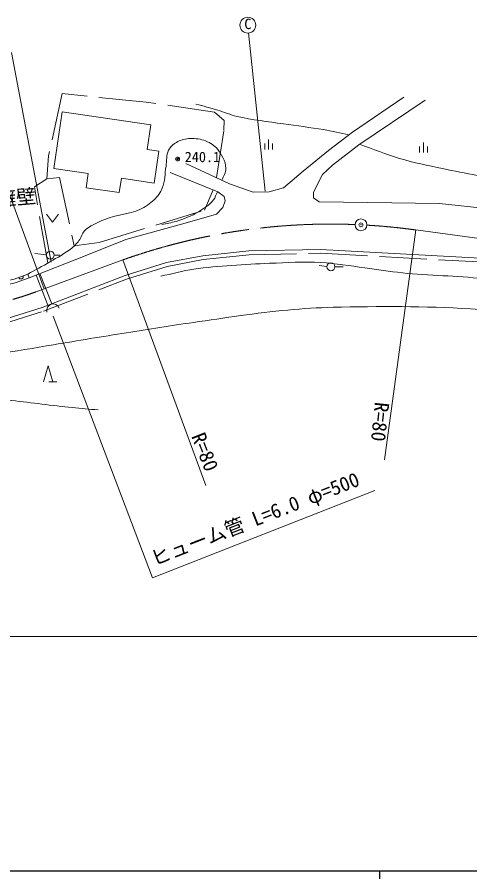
# Model space of a CAD drawing. Units: millimetres, scale not verified. Extents: x 40000 to 680000, y 20000 to 380000.
# Drawn here: x 122116 to 179410, y 204000 to 313144 of the extents above; entities that cross this region are included whole.
import ezdxf
from ezdxf.enums import TextEntityAlignment as Align

# ---------------------------------------------------------------- set-up
doc = ezdxf.new("R2010")
doc.units = ezdxf.units.MM
doc.header["$LTSCALE"] = 1000
doc.header["$PDMODE"] = 32
doc.header["$PDSIZE"] = 500
doc.linetypes.add('CHAIN', pattern=[18.5, 12, -1.5, 3.5, -1.5])
doc.linetypes.add('DASHED', pattern=[7.5, 6, -1.5])
for name, color, linetype, lineweight in [('M-BGD', 7, 'Continuous', 13), ('M-BGD-EXST', 7, 'Continuous', 13), ('M-BMK', 2, 'CHAIN', 13), ('M-BMK-SRVR', 3, 'Continuous', 13), ('M-STR-HTXT', 7, 'Continuous', 13), ('M-TTL-BAND', 7, 'Continuous', 25)]:
    doc.layers.add(name, color=color, linetype=linetype, lineweight=lineweight)
doc.styles.add('ＭＳ ゴシック', font='')
doc.styles.get('ＭＳ ゴシック').set_extended_font_data('MS Gothic')

msp = doc.modelspace()

# ---------------------------------------------------------------- linework, layer by layer
at = {"layer": 'M-BGD', "linetype": 'DASHED'}
for p, q in [((127806, 303473), (126087, 295581)), ((138432, 302379), (127806, 303473)), ((147104, 301129), (138432, 302379)), ((148316, 300074), (147104, 301129)), ((148276, 298847), (148316, 300074)), ((147341, 292821), (148276, 298847)), ((126087, 295581), (125847, 292677)), ((124284, 291641), (125847, 292677)), ((125847, 292677), (127468, 292852)), ((127468, 292852), (129315, 284167)), ((125987, 281997), (124284, 291641)), ((145814, 288697), (146911, 291260)), ((132483, 284624), (145814, 288697)), ((129315, 284167), (132483, 284624)), ((126477, 276828), (124963, 280664)), ((126010, 276648), (124498, 280480))]:
    msp.add_line(p, q, dxfattribs=at)
at = {"layer": 'M-BGD'}
for p, q in [((164558, 298580), (171043, 303007)), ((173767, 302635), (165367, 296990)), ((127811, 301162), (126764, 293984)), ((127811, 301162), (139030, 299525)), ((139030, 299525), (138574, 296399)), ((161524, 296262), (164558, 298580)), ((165367, 296990), (162044, 294399)), ((138574, 296399), (140063, 296182)), ((140063, 296182), (139472, 292131)), ((158334, 293657), (161524, 296262)), ((126764, 293984), (131092, 293353)), ((143476, 294604), (149010, 292051)), ((155838, 291517), (158334, 293657)), ((162044, 294399), (160751, 293236)), ((130827, 291536), (131092, 293353)), ((135034, 290922), (135299, 292739)), ((139472, 292131), (135299, 292739)), ((147499, 291022), (141470, 293458)), ((160751, 293236), (159614, 290987)), ((135034, 290922), (130827, 291536)), ((149010, 292051), (151992, 290996)), ((154006, 291031), (155838, 291517)), ((148294, 290423), (147499, 291022)), ((148424, 289903), (148294, 290423)), ((151992, 290996), (154006, 291031)), ((159614, 290987), (159614, 290249)), ((148151, 289030), (148424, 289903)), ((159614, 290249), (160326, 289772)), ((160326, 289772), (166507, 289694)), ((166507, 289694), (175596, 289537)), ((175596, 289537), (183878, 288678)), ((143371, 287064), (147356, 288184)), ((147356, 288184), (148151, 289030)), ((135871, 284993), (143371, 287064)), ((130284, 282766), (135871, 284993)), ((123610, 280129), (130284, 282766)), ((123438, 280599), (123610, 280129))]:
    msp.add_line(p, q, dxfattribs=at)
for points in [[(113947, 273640), (119333, 274526), (125283, 276366), (135800, 280436), (140998, 282061), (145605, 282934), (151447, 283538), (160500, 283740), (181549, 282598), (196987, 280708), (214170, 278196)], [(109413, 278352), (112755, 278325), (117386, 279000), (121711, 279966), (123438, 280599)], [(109409, 277852), (112789, 277825), (117477, 278508), (121852, 279485), (123610, 280129)]]:
    msp.add_lwpolyline(points, dxfattribs=at)
at = {"layer": 'M-BGD', "linetype": 'DASHED'}
msp.add_lwpolyline([(114028, 273146), (119448, 274038), (125447, 275894), (135965, 279964), (141119, 281575), (145677, 282439), (151479, 283039), (160492, 283240), (181505, 282100), (196921, 280212), (214098, 277701)], dxfattribs=at)
at = {"layer": 'M-BGD'}
for centre, radius, start, end in [((122573, 280289), 307, 201.3777, 18.8949), ((126667, 276018), 816, 20.64798, 195.57031)]:
    msp.add_arc(centre, radius, start, end, dxfattribs=at)
for points, knots in [([(144742, 302148), (145662, 301888), (146587, 301643), (147503, 301367), (148319, 301120), (149109, 300784), (149938, 300585), (151866, 300123), (153850, 299934), (155811, 299635), (157501, 299377), (159203, 299193), (160889, 298905), (161980, 298720), (163060, 298478), (164145, 298264)], [0, 0, 0, 0, 1, 1, 1, 2, 2, 2, 3, 3, 3, 4, 4, 4, 5, 5, 5, 5]), ([(123438, 280599), (124376, 281116), (125330, 281605), (126251, 282150), (127193, 282708), (128183, 283209), (129025, 283908), (129407, 284227), (129752, 284597), (130040, 285002), (130266, 285319), (130317, 285752), (130587, 286031), (131284, 286751), (132269, 287139), (133192, 287529), (134614, 288128), (136247, 288138), (137645, 288792), (138302, 289099), (138926, 289507), (139442, 290016), (139873, 290440), (140254, 290941), (140484, 291500), (140839, 292364), (140800, 293340), (140953, 294261), (141065, 294935), (140975, 295674), (141283, 296284), (141494, 296702), (141864, 297046), (142264, 297291), (142716, 297567), (143256, 297709), (143783, 297760), (144435, 297823), (145117, 297764), (145736, 297551), (146342, 297343), (146945, 297016), (147369, 296536), (147985, 295837), (148490, 294928), (148538, 293998), (148566, 293473), (148200, 293001), (148031, 292503)], [0, 0, 0, 0, 1, 1, 1, 2, 2, 2, 3, 3, 3, 4, 4, 4, 5, 5, 5, 6, 6, 6, 7, 7, 7, 8, 8, 8, 9, 9, 9, 10, 10, 10, 11, 11, 11, 12, 12, 12, 13, 13, 13, 14, 14, 14, 15, 15, 15, 16, 16, 16, 16]), ([(165462, 297054), (167151, 296452), (168809, 295756), (170529, 295249), (172308, 294725), (174132, 294360), (175946, 293973), (178872, 293350), (181820, 292837), (184762, 292293), (187711, 291748), (190687, 291342), (193617, 290705), (195443, 290307), (197281, 289922), (199047, 289311), (200263, 288891), (201384, 288229), (202581, 287757), (203436, 287420), (204299, 287092), (205185, 286846), (206578, 286459), (208008, 286220), (209430, 285960), (211223, 285632), (213045, 285476), (214830, 285109), (216670, 284731), (218456, 284121), (220291, 283720), (222030, 283341), (223787, 283038), (225546, 282760), (226857, 282552), (228177, 282407), (229493, 282233), (231711, 281940), (233979, 281911), (236149, 281365), (236649, 281239), (237113, 280998), (237596, 280815)], [0, 0, 0, 0, 1, 1, 1, 2, 2, 2, 3, 3, 3, 4, 4, 4, 5, 5, 5, 6, 6, 6, 7, 7, 7, 8, 8, 8, 9, 9, 9, 10, 10, 10, 11, 11, 11, 12, 12, 12, 13, 13, 13, 14, 14, 14, 14]), ([(147454, 291041), (147289, 290695), (147197, 290303), (146958, 290003), (146452, 289368), (145746, 288907), (145048, 288492), (144167, 287968), (143196, 287596), (142218, 287285), (141631, 287099), (141015, 287025), (140413, 286895)], [0, 0, 0, 0, 1, 1, 1, 2, 2, 2, 3, 3, 3, 4, 4, 4, 4]), ([(140293, 280337), (141690, 280633), (143071, 281020), (144484, 281224), (147658, 281681), (150871, 281820), (154074, 281969), (156234, 282070), (158401, 282182), (160561, 282070), (162425, 281973), (164270, 281641), (166122, 281405), (167708, 281203), (169286, 280926), (170876, 280760), (174279, 280406), (177713, 280407), (181111, 280015), (183921, 279690), (186708, 279182), (189492, 278685), (193300, 278006), (197066, 277101), (200875, 276429), (204201, 275842), (207552, 275406), (210888, 274877), (214080, 274372), (217264, 273817), (220458, 273326), (225858, 272496), (231255, 271645), (236676, 270969), (240020, 270552), (243372, 270204), (246730, 269921), (251323, 269535), (255925, 269239), (260530, 269035), (265980, 268793), (271443, 268932), (276890, 268632), (279878, 268467), (282874, 268301), (285835, 267866), (288659, 267452), (291435, 266753), (294216, 266114), (297037, 265465), (299830, 264703), (302637, 263998)], [0, 0, 0, 0, 1, 1, 1, 2, 2, 2, 3, 3, 3, 4, 4, 4, 5, 5, 5, 6, 6, 6, 7, 7, 7, 8, 8, 8, 9, 9, 9, 10, 10, 10, 11, 11, 11, 12, 12, 12, 13, 13, 13, 14, 14, 14, 15, 15, 15, 16, 16, 16, 17, 17, 17, 17]), ([(96560, 261768), (96963, 262319), (97321, 262905), (97769, 263420), (98170, 263881), (98591, 264337), (99085, 264696), (100520, 265738), (102125, 266563), (103786, 267181), (106477, 268183), (109366, 268545), (112181, 269115), (117001, 270090), (121865, 270832), (126713, 271654), (129791, 272175), (132872, 272680), (135954, 273171), (138773, 273621), (141591, 274076), (144416, 274481), (148392, 275050), (152365, 275671), (156363, 276052), (158272, 276234), (160188, 276349), (162105, 276395), (167899, 276534), (173708, 276567), (179492, 276193), (181091, 276090), (182689, 275910), (184267, 275629), (186993, 275144), (189638, 274277), (192346, 273695), (194759, 273176), (197178, 272674), (199619, 272305), (202305, 271899), (205026, 271764), (207718, 271398), (210501, 271020), (213267, 270528), (216038, 270069), (219332, 269523), (222612, 268891), (225910, 268376), (228437, 267982), (230966, 267603), (233506, 267308), (235777, 267045), (238057, 266870), (240336, 266684), (243785, 266402), (247233, 266074), (250691, 265938), (255878, 265735), (261078, 266055), (266265, 265838), (269132, 265718), (271987, 265396), (274847, 265173), (278346, 264900), (281852, 264697), (285344, 264347), (287000, 264181), (288668, 264067), (290300, 263742), (291332, 263537), (292328, 263178), (293342, 262896)], [0, 0, 0, 0, 1, 1, 1, 2, 2, 2, 3, 3, 3, 4, 4, 4, 5, 5, 5, 6, 6, 6, 7, 7, 7, 8, 8, 8, 9, 9, 9, 10, 10, 10, 11, 11, 11, 12, 12, 12, 13, 13, 13, 14, 14, 14, 15, 15, 15, 16, 16, 16, 17, 17, 17, 18, 18, 18, 19, 19, 19, 20, 20, 20, 21, 21, 21, 22, 22, 22, 23, 23, 23, 24, 24, 24, 24]), ([(103124, 263390), (103658, 263665), (104166, 263996), (104724, 264214), (105591, 264553), (106502, 264787), (107416, 264960), (108258, 265120), (109116, 265185), (109971, 265229), (111868, 265327), (113772, 265326), (115668, 265221), (117588, 265114), (119492, 264806), (121403, 264589), (123969, 264298), (126530, 263957), (129099, 263690), (130181, 263577), (131266, 263493), (132349, 263394)], [0, 0, 0, 0, 1, 1, 1, 2, 2, 2, 3, 3, 3, 4, 4, 4, 5, 5, 5, 6, 6, 6, 7, 7, 7, 7])]:
    msp.add_open_spline(points, degree=3, knots=knots, dxfattribs=at)
at = {"layer": 'M-BGD-EXST'}
for p, q in [((151417, 311149), (153503, 291090)), ((153445, 297145), (153445, 296395)), ((153945, 297645), (153945, 296395)), ((154445, 297145), (154445, 296395)), ((173562, 297269), (173562, 296019)), ((173062, 296769), (173062, 296019)), ((174062, 296769), (174062, 296019)), ((125827, 288177), (126577, 287177)), ((126577, 287177), (127327, 288177)), ((125801, 283055), (124332, 283198)), ((126799, 283000), (127519, 282990)), ((161331, 281577), (160345, 281671)), ((162329, 281526), (163380, 281520)), ((126021, 268970), (125421, 266970)), ((126021, 268970), (126621, 266970)), ((127121, 266970), (126121, 266970))]:
    msp.add_line(p, q, dxfattribs=at)
for centre, radius in [((151313, 312144), 1000), ((142413, 295186), 100), ((142413, 295186), 60), ((126299, 283006), 500), ((161829, 281529), 500)]:
    msp.add_circle(centre, radius, dxfattribs=at)
msp.add_point((142413, 295186), dxfattribs=at)
at = {"layer": 'M-BMK'}
for p, q in [((172568, 286196), (212588, 280836)), ((135468, 282395), (124493, 278355))]:
    msp.add_line(p, q, dxfattribs=at)
for centre, radius, start, end in [((161786, 208466), 78473, 87.73601, 109.59496), ((161786, 208466), 78473, 82.10232, 86.64081), ((110676, 315893), 40000, 259.26916, 290.20775)]:
    msp.add_arc(centre, radius, start, end, dxfattribs=at)
at = {"layer": 'M-BMK-SRVR'}
msp.add_circle((165635, 286845), 750, dxfattribs=at)
msp.add_point((165635, 286845), dxfattribs=at)
at = {"layer": 'M-STR-HTXT'}
for p, q in [((126421, 282116), (121400, 308694)), ((125522, 278734), (115438, 306130)), ((168633, 257083), (172568, 286196)), ((145990, 253809), (135468, 282395)), ((126644, 275256), (139245, 242131)), ((139245, 242131), (167407, 253173)), ((119845, 234700), (391833, 234700))]:
    msp.add_line(p, q, dxfattribs=at)
at = {"layer": 'M-TTL-BAND'}
for p, q in [((40000, 205000), (579000, 205000)), ((168000, 205000), (168000, 204000))]:
    msp.add_line(p, q, dxfattribs=at)

# ---------------------------------------------------------------- texts
at = {"layer": 'M-BGD-EXST', "style": 'ＭＳ ゴシック'}
msp.add_text('C', height=1320, dxfattribs=at).set_placement((151313, 311244), align=Align.BOTTOM_CENTER)
msp.add_text('240.1', height=1320, dxfattribs=at).set_placement((145564, 295447), align=Align.MIDDLE_CENTER)
at = {"layer": 'M-STR-HTXT', "style": 'ＭＳ ゴシック'}
for s, rotation, p in [('コンクリート擁壁', 4.948, (104673, 287339)), ('R=80', 264.139, (166861, 264513)), ('R=80', 291.468, (143617, 259864))]:
    msp.add_text(s, height=1833, rotation=rotation, dxfattribs=at).set_placement(p, align=Align.BOTTOM_LEFT)
msp.add_text('ヒューム管 L=6.0 φ=500', height=1833, rotation=21.41, dxfattribs=at).set_placement((152756, 248221), align=Align.BOTTOM_CENTER)

doc.saveas('drawing.dxf')
